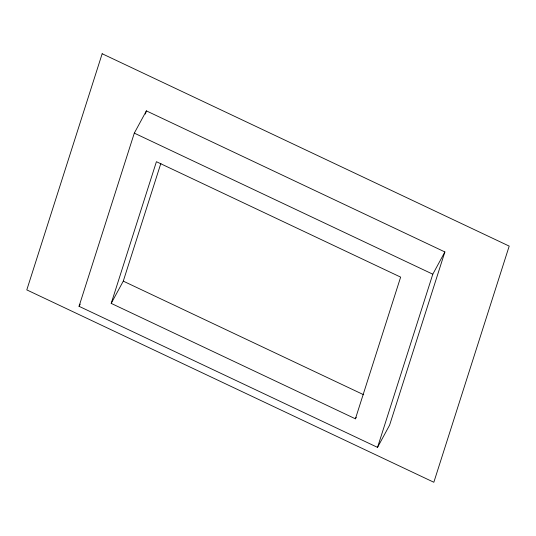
<?xml version="1.0" encoding="UTF-8"?>
<svg xmlns="http://www.w3.org/2000/svg" width="536" height="536" viewBox="0 0 536 536"><rect width="100%" height="100%" fill="white"/><g stroke="black" fill="none" stroke-linecap="round" stroke-linejoin="round"><path stroke-width="0.8" d="M79.04 306.311L134.302 133.129L146.388 110.872L444.88 251.947L389.612 425.128L377.532 447.379L79.04 306.311L80.206 304.153M145.377 114.054L146.388 110.872M111.2 303.389L156.418 161.698L400.64 277.119L355.415 418.81L111.2 303.389L123.28 281.139L160.88 163.326M377.532 447.379L432.8 274.197L444.88 251.947M355.415 418.81L356.199 417.377M134.302 133.129L432.8 274.197M123.28 281.139L363.723 394.771M102.162 53.741L26.8 289.896L433.838 482.259L509.2 246.104L102.162 53.741"/></g></svg>
